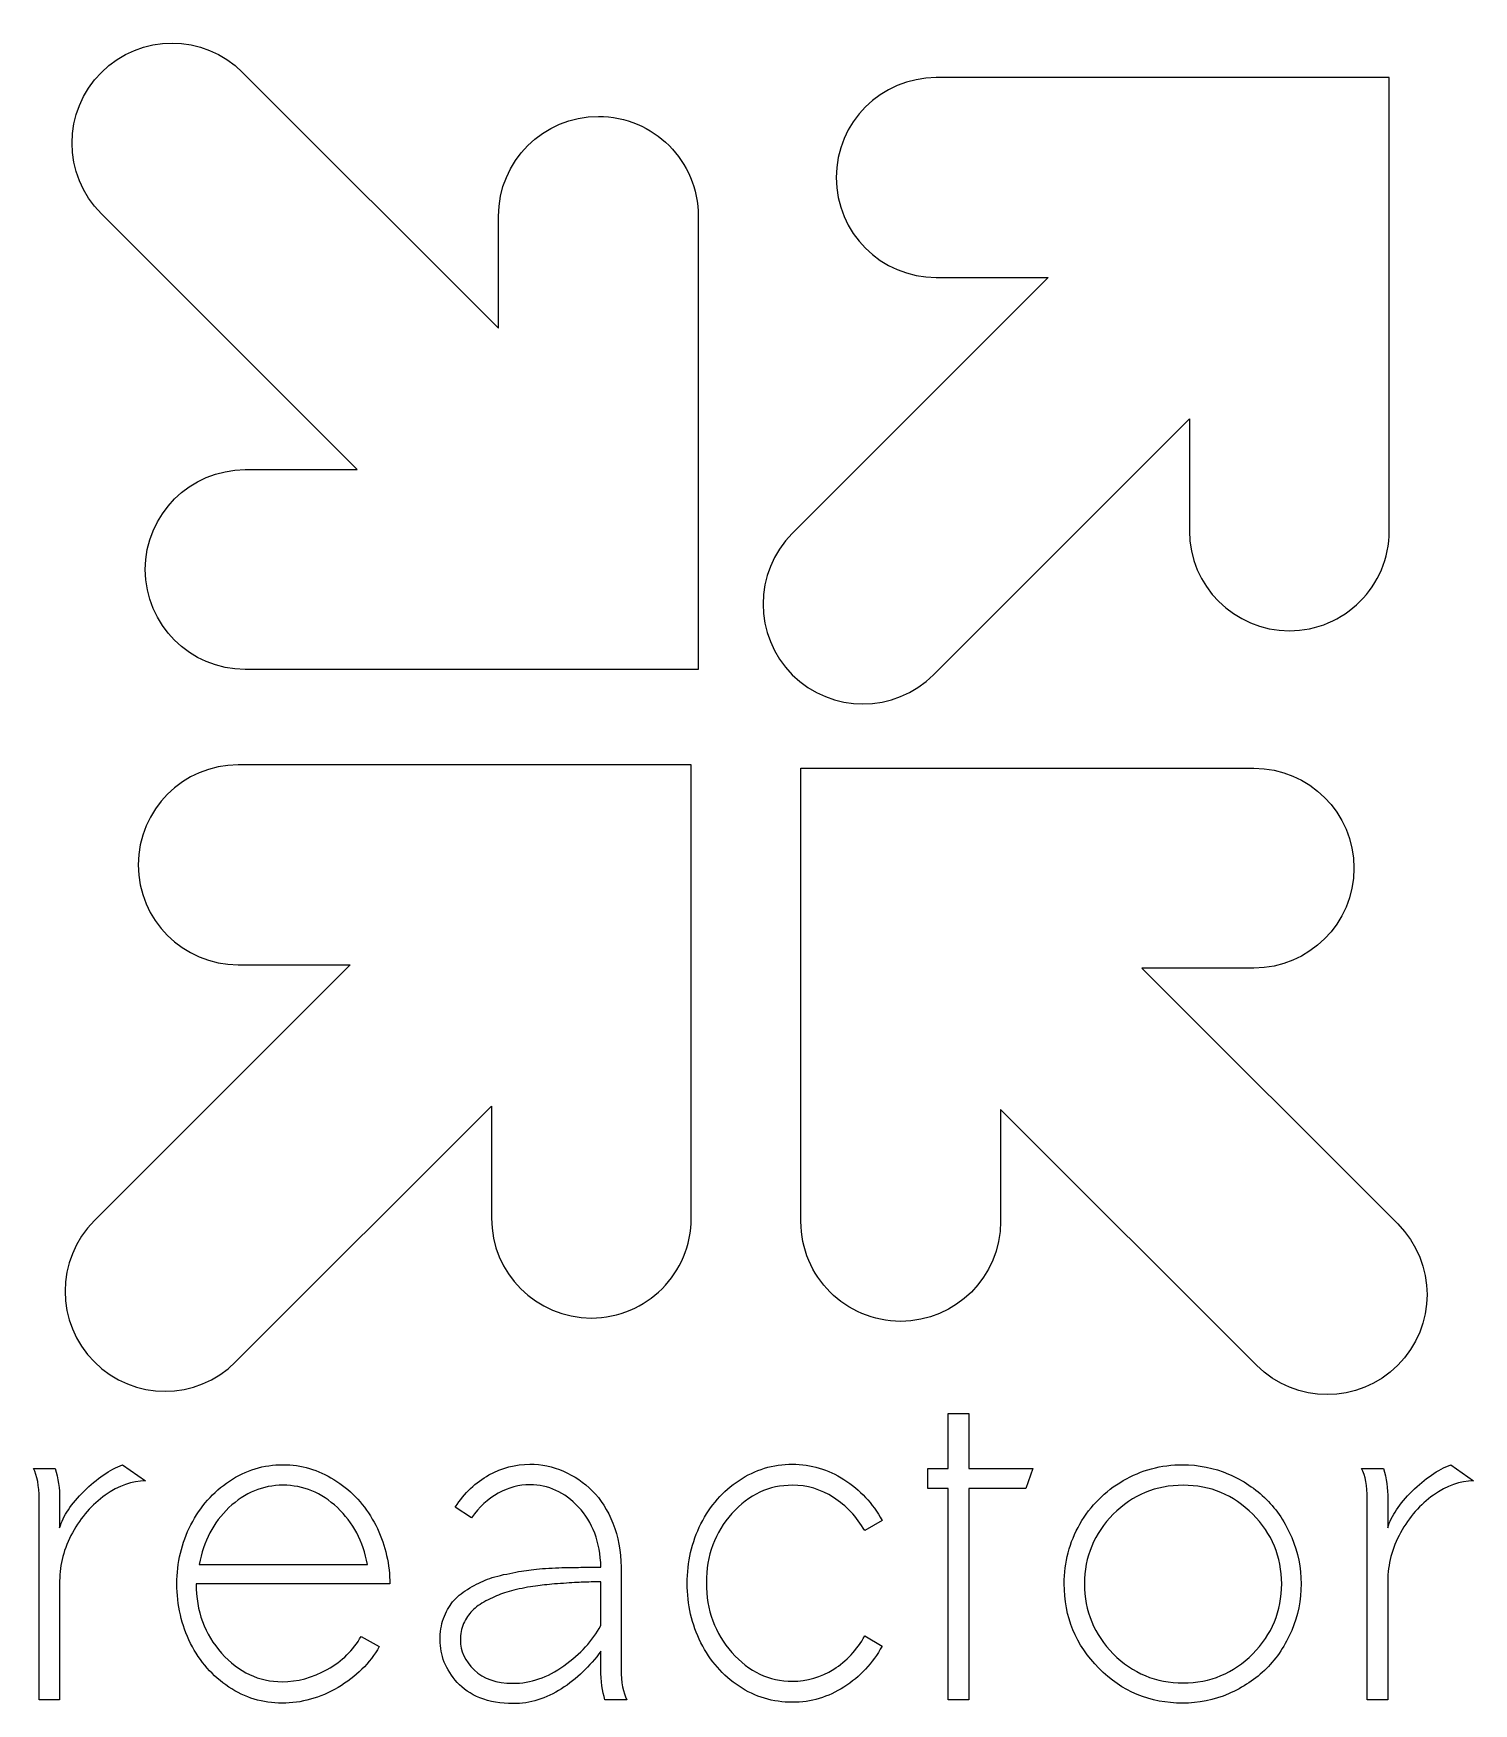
# Model space of a CAD drawing. Extents: x 185 to 432, y 304 to 589.
import ezdxf

# ---------------------------------------------------------------- set-up
doc = ezdxf.new("R2010")
doc.units = 0
doc.layers.add('Layer_1', color=7, linetype='CONTINUOUS')

msp = doc.modelspace()

# ---------------------------------------------------------------- linework, layer by layer
at = {"layer": 'Layer_1', "color": 7}
for points in [[(221.129176, 582.795204), (264.925736, 538.998564), (264.925736, 558.176244)], [(417.392856, 504.342244), (417.392856, 581.899204), (339.835896, 581.899204)], [(322.738056, 564.801364), (322.738056, 564.801364)], [(221.564456, 514.814964), (240.742136, 514.814964), (196.945496, 558.611524)], [(299.121416, 558.176244), (299.121416, 480.619284), (221.564456, 480.619284)], [(339.835896, 547.703524), (359.013576, 547.703524), (315.216936, 503.906964)], [(339.400616, 479.723284), (383.197176, 523.519924), (383.197176, 504.342244)], [(204.466616, 497.717124), (204.466616, 497.717124)], [(297.921096, 386.72686), (297.921096, 464.283844), (220.364136, 464.283844)], [(316.682136, 386.151948), (316.682136, 463.708884), (394.239096, 463.708884)], [(203.266296, 447.186004), (203.266296, 447.186004)], [(411.336936, 446.611044), (411.336936, 446.611044)], [(220.364136, 430.088164), (239.541816, 430.088164), (195.745176, 386.291532)], [(394.239096, 429.513204), (375.061416, 429.513204), (418.858056, 385.71662)], [(219.928856, 362.107884), (263.725416, 405.904492), (263.725416, 386.72686)], [(394.674376, 361.532972), (350.877816, 405.32958), (350.877816, 386.151948)], [(345.426904, 304.291476), (341.91128, 304.291476), (341.91128, 340.424284), (338.43472, 340.424284), (338.43472, 343.900844), (341.91128, 343.900844), (341.91128, 353.275844), (345.426904, 353.275844), (345.426904, 343.900844), (356.364408, 343.900844), (355.192528, 340.424284), (345.426904, 340.424284), (345.426904, 304.291476)], [(185.30972, 343.900844), (189.05972, 343.900844)], [(200.583152, 344.525844), (204.489408, 341.752412)], [(276.025, 343.389764), (276.025, 343.389764)], [(412.653464, 343.900844), (416.403464, 343.900844)], [(427.926904, 344.525844), (431.833152, 341.752412)], [(189.801904, 324.643036), (189.801904, 304.291476), (186.28628, 304.291476), (186.28628, 338.666476)], [(189.801904, 338.666476), (189.801904, 333.744596)], [(417.145656, 324.643036), (417.145656, 304.291476), (413.630032, 304.291476), (413.630032, 338.666476)], [(417.145656, 338.666476), (417.145656, 333.744596)], [(260.3, 335.414764), (257.525, 337.264764)], [(330.583152, 334.994596), (327.614408, 333.236788)], [(213.708152, 327.455532), (242.497216, 327.455532)], [(246.247216, 325.893036), (246.325376, 324.13522)], [(281.4, 326.989764), (282.45, 326.989764)], [(285.925, 326.989764), (285.925, 309.514764)], [(246.325344, 324.13522), (213.16128, 324.13522)], [(279.375, 324.414804), (279.375, 324.414764)], [(282.45, 316.989764), (282.45, 324.489764)], [(241.403464, 315.150844), (244.489408, 313.393036)], [(327.614408, 315.228972), (330.583152, 313.471164)], [(282.45, 309.514764), (282.45, 312.614764)], [(286.9, 304.289764), (283.15, 304.289764)]]:
    msp.add_lwpolyline(points, dxfattribs=at)
for points in [[(196.945496, 582.795204), (203.620216, 589.469844), (214.454536, 589.469844), (221.129176, 582.795204)], [(196.945496, 558.611524), (190.270856, 565.286164), (190.264776, 576.114484), (196.945496, 582.795204)], [(339.835896, 581.899204), (330.392216, 581.899284), (322.738056, 574.245124), (322.738056, 564.801364)], [(264.925736, 558.176244), (264.913736, 567.607844), (272.579896, 575.274004), (282.023576, 575.274084)], [(282.023576, 575.274084), (286.751496, 575.274084), (291.019896, 573.363524), (294.115416, 570.268084)], [(294.115416, 570.268084), (297.210936, 567.172564), (299.121416, 562.904084), (299.121416, 558.176244)], [(322.738056, 564.801364), (322.726056, 555.369764), (330.392216, 547.703604), (339.835896, 547.703524)], [(204.466616, 497.717124), (204.454616, 507.148724), (212.120776, 514.814884), (221.564456, 514.814964)], [(315.216936, 503.906964), (308.542296, 497.232324), (308.536216, 486.404084), (315.216936, 479.723284)], [(383.197176, 504.342244), (383.185176, 494.910644), (390.851336, 487.244484), (400.295016, 487.244404)], [(412.386856, 492.250484), (415.482376, 495.345924), (417.392856, 499.614404), (417.392856, 504.342244)], [(221.564456, 480.619284), (212.120776, 480.619204), (204.466616, 488.273364), (204.466616, 497.717124)], [(400.295016, 487.244404), (405.022936, 487.244404), (409.291336, 489.154964), (412.386856, 492.250484)], [(315.216936, 479.723284), (321.891656, 473.048644), (332.725976, 473.048644), (339.400616, 479.723284)], [(220.364136, 464.283844), (210.920456, 464.283844), (203.266296, 456.629764), (203.266296, 447.186004)], [(394.239096, 463.708884), (403.682776, 463.708964), (411.336936, 456.054804), (411.336936, 446.611044)], [(203.266296, 447.186004), (203.254296, 437.754404), (210.920456, 430.088164), (220.364136, 430.088164)], [(411.336936, 446.611044), (411.348936, 437.179444), (403.682776, 429.513284), (394.239096, 429.513204)], [(195.745176, 386.291532), (189.070536, 379.616892), (189.064456, 368.788636), (195.745176, 362.1079)], [(263.725416, 386.72686), (263.713416, 377.29526), (271.379576, 369.629044), (280.823256, 369.62902)], [(292.915096, 374.635036), (296.010616, 377.730524), (297.921096, 381.998972), (297.921096, 386.72686)], [(321.688136, 374.060124), (318.592616, 377.155612), (316.682136, 381.42406), (316.682136, 386.151948)], [(350.877816, 386.151948), (350.889816, 376.720348), (343.223656, 369.054132), (333.779976, 369.054108)], [(418.858056, 385.71662), (425.532696, 379.04198), (425.538776, 368.213724), (418.858056, 361.532988)], [(280.823256, 369.62902), (285.551176, 369.629012), (289.819576, 371.539548), (292.915096, 374.635036)], [(333.779976, 369.054108), (329.052056, 369.0541), (324.783656, 370.964636), (321.688136, 374.060124)], [(195.745176, 362.1079), (202.419896, 355.43322), (213.254216, 355.433252), (219.928856, 362.107884)], [(418.858056, 361.532988), (412.183336, 354.858308), (401.349016, 354.85834), (394.674376, 361.532972)], [(186.28628, 338.666476), (186.286272, 340.90602), (185.960752, 342.650812), (185.30972, 343.900844)], [(189.05972, 343.900844), (189.554496, 342.18206), (189.801896, 340.437268), (189.801904, 338.666476)], [(193.981592, 339.994596), (196.169072, 342.15602), (198.369592, 343.666436), (200.583152, 344.525844)], [(218.864408, 341.713348), (221.676888, 343.588308), (224.736784, 344.525804), (228.044088, 344.525844)], [(228.044088, 344.525844), (231.169064, 344.525804), (234.072712, 343.679452), (236.755032, 341.986788)], [(263.275, 342.764764), (265.514568, 343.988684), (267.852064, 344.614724), (270.3, 344.614764)], [(270.3, 344.614764), (272.279144, 344.614724), (274.202064, 344.197012), (276.025, 343.389764)], [(276.025, 343.389764), (277.873936, 342.608476), (279.51664, 341.49806), (280.975, 340.039764)], [(306.090968, 341.830532), (308.877408, 343.679452), (311.92428, 344.603932), (315.231592, 344.603972)], [(315.231592, 344.603972), (318.408648, 344.603932), (321.351352, 343.73154), (324.05972, 341.986788)], [(371.833152, 341.791476), (374.958136, 343.614348), (378.356568, 344.525804), (382.028464, 344.525844)], [(382.028464, 344.525844), (384.762816, 344.525804), (387.38, 343.991956), (389.880032, 342.924284)], [(413.630032, 338.666476), (413.630024, 340.90602), (413.304504, 342.650812), (412.653464, 343.900844)], [(416.403464, 343.900844), (416.898248, 342.18206), (417.145648, 340.437268), (417.145656, 338.666476)], [(421.325344, 339.994596), (423.512824, 342.15602), (425.713344, 343.666436), (427.926904, 344.525844)], [(204.489408, 341.752412), (202.197712, 341.752372), (199.906048, 340.945084), (197.614408, 339.330532)], [(212.26284, 334.252412), (213.877416, 337.37738), (216.077936, 339.864356), (218.864408, 341.713348)], [(228.044088, 341.01022), (224.580528, 341.010188), (221.4946, 339.734148), (218.78628, 337.1821)], [(237.340968, 337.1821), (234.6326, 339.734148), (231.533648, 341.010188), (228.044088, 341.01022)], [(236.755032, 341.986788), (239.463328, 340.320084), (241.650824, 338.067484), (243.317528, 335.228972)], [(257.525, 337.264764), (259.113536, 339.712652), (261.035408, 341.540764), (263.275, 342.764764)], [(270.3, 341.089764), (268.451024, 341.089724), (266.645816, 340.603268), (264.875, 339.639764)], [(278.625, 337.264764), (276.229136, 339.816812), (273.451016, 341.089724), (270.3, 341.089764)], [(299.567528, 334.40866), (301.156064, 337.533628), (303.330536, 340.00758), (306.090968, 341.830532)], [(315.231592, 341.01022), (311.2472, 341.010188), (307.79668, 339.395604), (304.880032, 336.166476)], [(322.26284, 338.900844), (320.101352, 340.30706), (317.757608, 341.010188), (315.231592, 341.01022)], [(324.05972, 341.986788), (326.794056, 340.241956), (328.968536, 337.911228), (330.583152, 334.994596)], [(364.450344, 334.369596), (366.273248, 337.520604), (368.734184, 339.994564), (371.833152, 341.791476)], [(382.106592, 341.01022), (377.445112, 341.010188), (373.460744, 339.35654), (370.153464, 336.049284)], [(394.020656, 336.049284), (390.739368, 339.35654), (386.768024, 341.010188), (382.106592, 341.01022)], [(389.880032, 342.924284), (392.379992, 341.85654), (394.541448, 340.411228), (396.364408, 338.588348)], [(431.833152, 341.752412), (429.541464, 341.752372), (427.2498, 340.945084), (424.958152, 339.330532)], [(189.801904, 333.744596), (190.400848, 335.749772), (191.79408, 337.833108), (193.981592, 339.994596)], [(197.614408, 339.330532), (195.34876, 337.715916), (193.473768, 335.567484), (191.989408, 332.88522)], [(264.875, 339.639764), (263.130192, 338.676188), (261.602072, 337.263692), (260.3, 335.414764)], [(280.975, 340.039764), (282.433304, 338.607436), (283.614544, 336.755356), (284.5, 334.489764)], [(327.614408, 333.236788), (326.23416, 335.632588), (324.450312, 337.520604), (322.26284, 338.900844)], [(396.364408, 338.588348), (398.18728, 336.765396), (399.632592, 334.590924), (400.700344, 332.064908)], [(417.145656, 333.744596), (417.7446, 335.749772), (419.137832, 337.833108), (421.325344, 339.994596)], [(424.958152, 339.330532), (422.692512, 337.715916), (420.817512, 335.567484), (419.333152, 332.88522)], [(218.78628, 337.1821), (216.103976, 334.629988), (214.411272, 331.387804), (213.708152, 327.455532)], [(242.497216, 327.455532), (241.768016, 331.387804), (240.049264, 334.629988), (237.340968, 337.1821)], [(243.317528, 335.228972), (244.98416, 332.390404), (245.96072, 329.278428), (246.247216, 325.893036)], [(282.45, 326.989764), (282.31976, 331.286612), (281.04684, 334.712652), (278.625, 337.264764)], [(284.5, 334.489764), (285.411424, 332.224108), (285.87284, 329.724108), (285.925, 326.989764)], [(304.880032, 336.166476), (301.963352, 332.937276), (300.505024, 328.991972), (300.505032, 324.330532)], [(370.153464, 336.049284), (366.872208, 332.741964), (365.231584, 328.770612), (365.231592, 324.13522)], [(398.981592, 324.13522), (398.981552, 328.770612), (397.327904, 332.741964), (394.020656, 336.049284)], [(191.989408, 332.88522), (190.531064, 330.228948), (189.801896, 327.481556), (189.801904, 324.643036)], [(209.880032, 324.13522), (209.880024, 327.754988), (210.674296, 331.12738), (212.26284, 334.252412)], [(297.223776, 324.213348), (297.223776, 327.885196), (298.005024, 331.283636), (299.567528, 334.40866)], [(361.755032, 324.13522), (361.755024, 327.833116), (362.653464, 331.244572), (364.450344, 334.369596)], [(400.700344, 332.064908), (401.768008, 329.538844), (402.301856, 326.89562), (402.301904, 324.13522)], [(419.333152, 332.88522), (417.874808, 330.228948), (417.145648, 327.481556), (417.145656, 324.643036)], [(266.325, 325.814764), (267.783312, 326.127244), (269.057272, 326.359532), (270.125, 326.489764)], [(270.125, 326.489764), (271.192688, 326.645996), (272.51144, 326.761604), (274.1, 326.839764)], [(274.1, 326.839764), (275.68852, 326.917844), (276.93852, 326.93974), (277.85, 326.939764)], [(277.85, 326.939764), (278.787472, 326.965764), (279.96768, 326.989764), (281.4, 326.989764)], [(212.223776, 313.939908), (210.661272, 317.09094), (209.880024, 320.489372), (209.880032, 324.13522)], [(213.16128, 324.13522), (213.161272, 319.473748), (214.6196, 315.51542), (217.53628, 312.26022)], [(257.075, 321.039764), (257.72604, 321.847036), (258.558328, 322.564748), (259.6, 323.189764)], [(259.6, 323.189764), (260.667696, 323.840788), (261.686448, 324.374124), (262.65, 324.764764)], [(262.65, 324.764764), (263.639576, 325.181412), (264.866648, 325.528284), (266.325, 325.814764)], [(268.95, 323.364764), (267.647904, 323.104332), (266.53644, 322.803292), (265.625, 322.464764)], [(272.425, 323.889764), (271.4354, 323.78558), (270.278104, 323.625164), (268.95, 323.364764)], [(276.025, 324.214764), (274.618728, 324.136604), (273.414568, 324.019956), (272.425, 323.889764)], [(279.375, 324.414764), (278.56768, 324.388684), (277.457264, 324.318908), (276.025, 324.214764)], [(282.45, 324.489764), (281.226016, 324.463684), (280.208304, 324.440884), (279.375, 324.414804)], [(299.567528, 314.0571), (298.005024, 317.182084), (297.223776, 320.5675), (297.223776, 324.213348)], [(300.505032, 324.330532), (300.505024, 319.64302), (301.963352, 315.658652), (304.880032, 312.377412)], [(367.692528, 309.6821), (363.734192, 313.66646), (361.755024, 318.484164), (361.755032, 324.13522)], [(365.231592, 324.13522), (365.231584, 319.473748), (366.872208, 315.476356), (370.153464, 312.143036)], [(394.020656, 312.143036), (397.327904, 315.476356), (398.981552, 319.473748), (398.981592, 324.13522)], [(402.301904, 324.13522), (402.301856, 321.348748), (401.768008, 318.6925), (400.700344, 316.166476)], [(255.5, 318.189764), (255.916656, 319.30954), (256.449992, 320.2585), (257.075, 321.039764)], [(262.775, 321.214764), (261.811448, 320.719956), (261.030496, 320.13342), (260.425, 319.514764)], [(265.625, 322.464764), (264.713528, 322.152252), (263.764568, 321.73558), (262.775, 321.214764)], [(254.925, 314.514764), (254.925, 315.842884), (255.109368, 317.069956), (255.5, 318.189764)], [(258.95, 317.339764), (258.585408, 316.48038), (258.399992, 315.53038), (258.4, 314.514764)], [(260.425, 319.514764), (259.832504, 318.909388), (259.340616, 318.199124), (258.95, 317.339764)], [(235.622216, 309.486788), (238.148224, 310.893028), (240.075304, 312.781044), (241.403464, 315.150844)], [(255.65, 310.739764), (255.1552, 311.989756), (254.925, 313.238716), (254.925, 314.514764)], [(258.4, 314.514764), (258.399992, 312.639756), (259.187488, 310.95122), (260.75, 309.414764)], [(276.125, 310.114764), (278.937472, 312.119964), (281.04372, 314.411628), (282.45, 316.989764)], [(322.301904, 309.525844), (324.489376, 310.906052), (326.2602, 312.807092), (327.614408, 315.228972)], [(400.700344, 316.166476), (399.632592, 313.64042), (398.18728, 311.465948), (396.364408, 309.643036)], [(218.747216, 306.478972), (215.986792, 308.327924), (213.812312, 310.8149), (212.223776, 313.939908)], [(217.53628, 312.26022), (220.452928, 309.005012), (223.903448, 307.377404), (227.88784, 307.377412)], [(244.489408, 313.393036), (242.900824, 310.554484), (240.55708, 308.223764), (237.458152, 306.400844)], [(282.45, 312.614764), (280.574976, 310.010588), (278.330176, 307.857468), (275.7, 306.164764)], [(306.090968, 306.596164), (303.330536, 308.445116), (301.156064, 310.932092), (299.567528, 314.0571)], [(304.880032, 312.377412), (307.79668, 309.096156), (311.2472, 307.455532), (315.231592, 307.455532)], [(330.583152, 313.471164), (328.968536, 310.554484), (326.794056, 308.223764), (324.05972, 306.478972)], [(370.153464, 312.143036), (373.460744, 308.83574), (377.445112, 307.182092), (382.106592, 307.1821)], [(382.106592, 307.1821), (386.768024, 307.182092), (390.739368, 308.83574), (394.020656, 312.143036)], [(227.88784, 307.377412), (230.518024, 307.377404), (233.096144, 308.080532), (235.622216, 309.486788)], [(257.85, 307.264764), (256.886456, 308.358516), (256.144784, 309.515796), (255.65, 310.739764)], [(260.75, 309.414764), (262.312488, 307.8783), (264.534368, 307.114764), (267.425, 307.114764)], [(267.425, 307.114764), (270.419776, 307.114764), (273.312472, 308.109548), (276.125, 310.114764)], [(283.15, 304.289764), (282.681216, 305.774132), (282.449968, 307.509556), (282.45, 309.514764)], [(285.925, 309.514764), (285.92496, 307.24914), (286.24892, 305.513716), (286.9, 304.289764)], [(315.231592, 307.455532), (317.757608, 307.455532), (320.114376, 308.145636), (322.301904, 309.525844)], [(382.028464, 303.705532), (376.429488, 303.70554), (371.650848, 305.697724), (367.692528, 309.6821)], [(396.364408, 309.643036), (394.541448, 307.846156), (392.379992, 306.400844), (389.880032, 305.3071)], [(227.88784, 303.705532), (224.580528, 303.70554), (221.533656, 304.630012), (218.747216, 306.478972)], [(237.458152, 306.400844), (234.359168, 304.603972), (231.169064, 303.70554), (227.88784, 303.705532)], [(261.75, 304.614764), (260.10936, 305.291844), (258.813536, 306.171012), (257.85, 307.264764)], [(275.7, 306.164764), (273.095808, 304.472052), (270.341648, 303.639764), (267.425, 303.639764)], [(315.231592, 303.861788), (311.92428, 303.861788), (308.877408, 304.773244), (306.090968, 306.596164)], [(324.05972, 306.478972), (321.351352, 304.73418), (318.408648, 303.861788), (315.231592, 303.861788)], [(267.425, 303.639764), (265.315616, 303.639764), (263.416648, 303.963724), (261.75, 304.614764)], [(389.880032, 305.3071), (387.38, 304.239388), (384.762816, 303.70554), (382.028464, 303.705532)]]:
    msp.add_open_spline(points, degree=3, dxfattribs=at)

doc.saveas('drawing.dxf')
